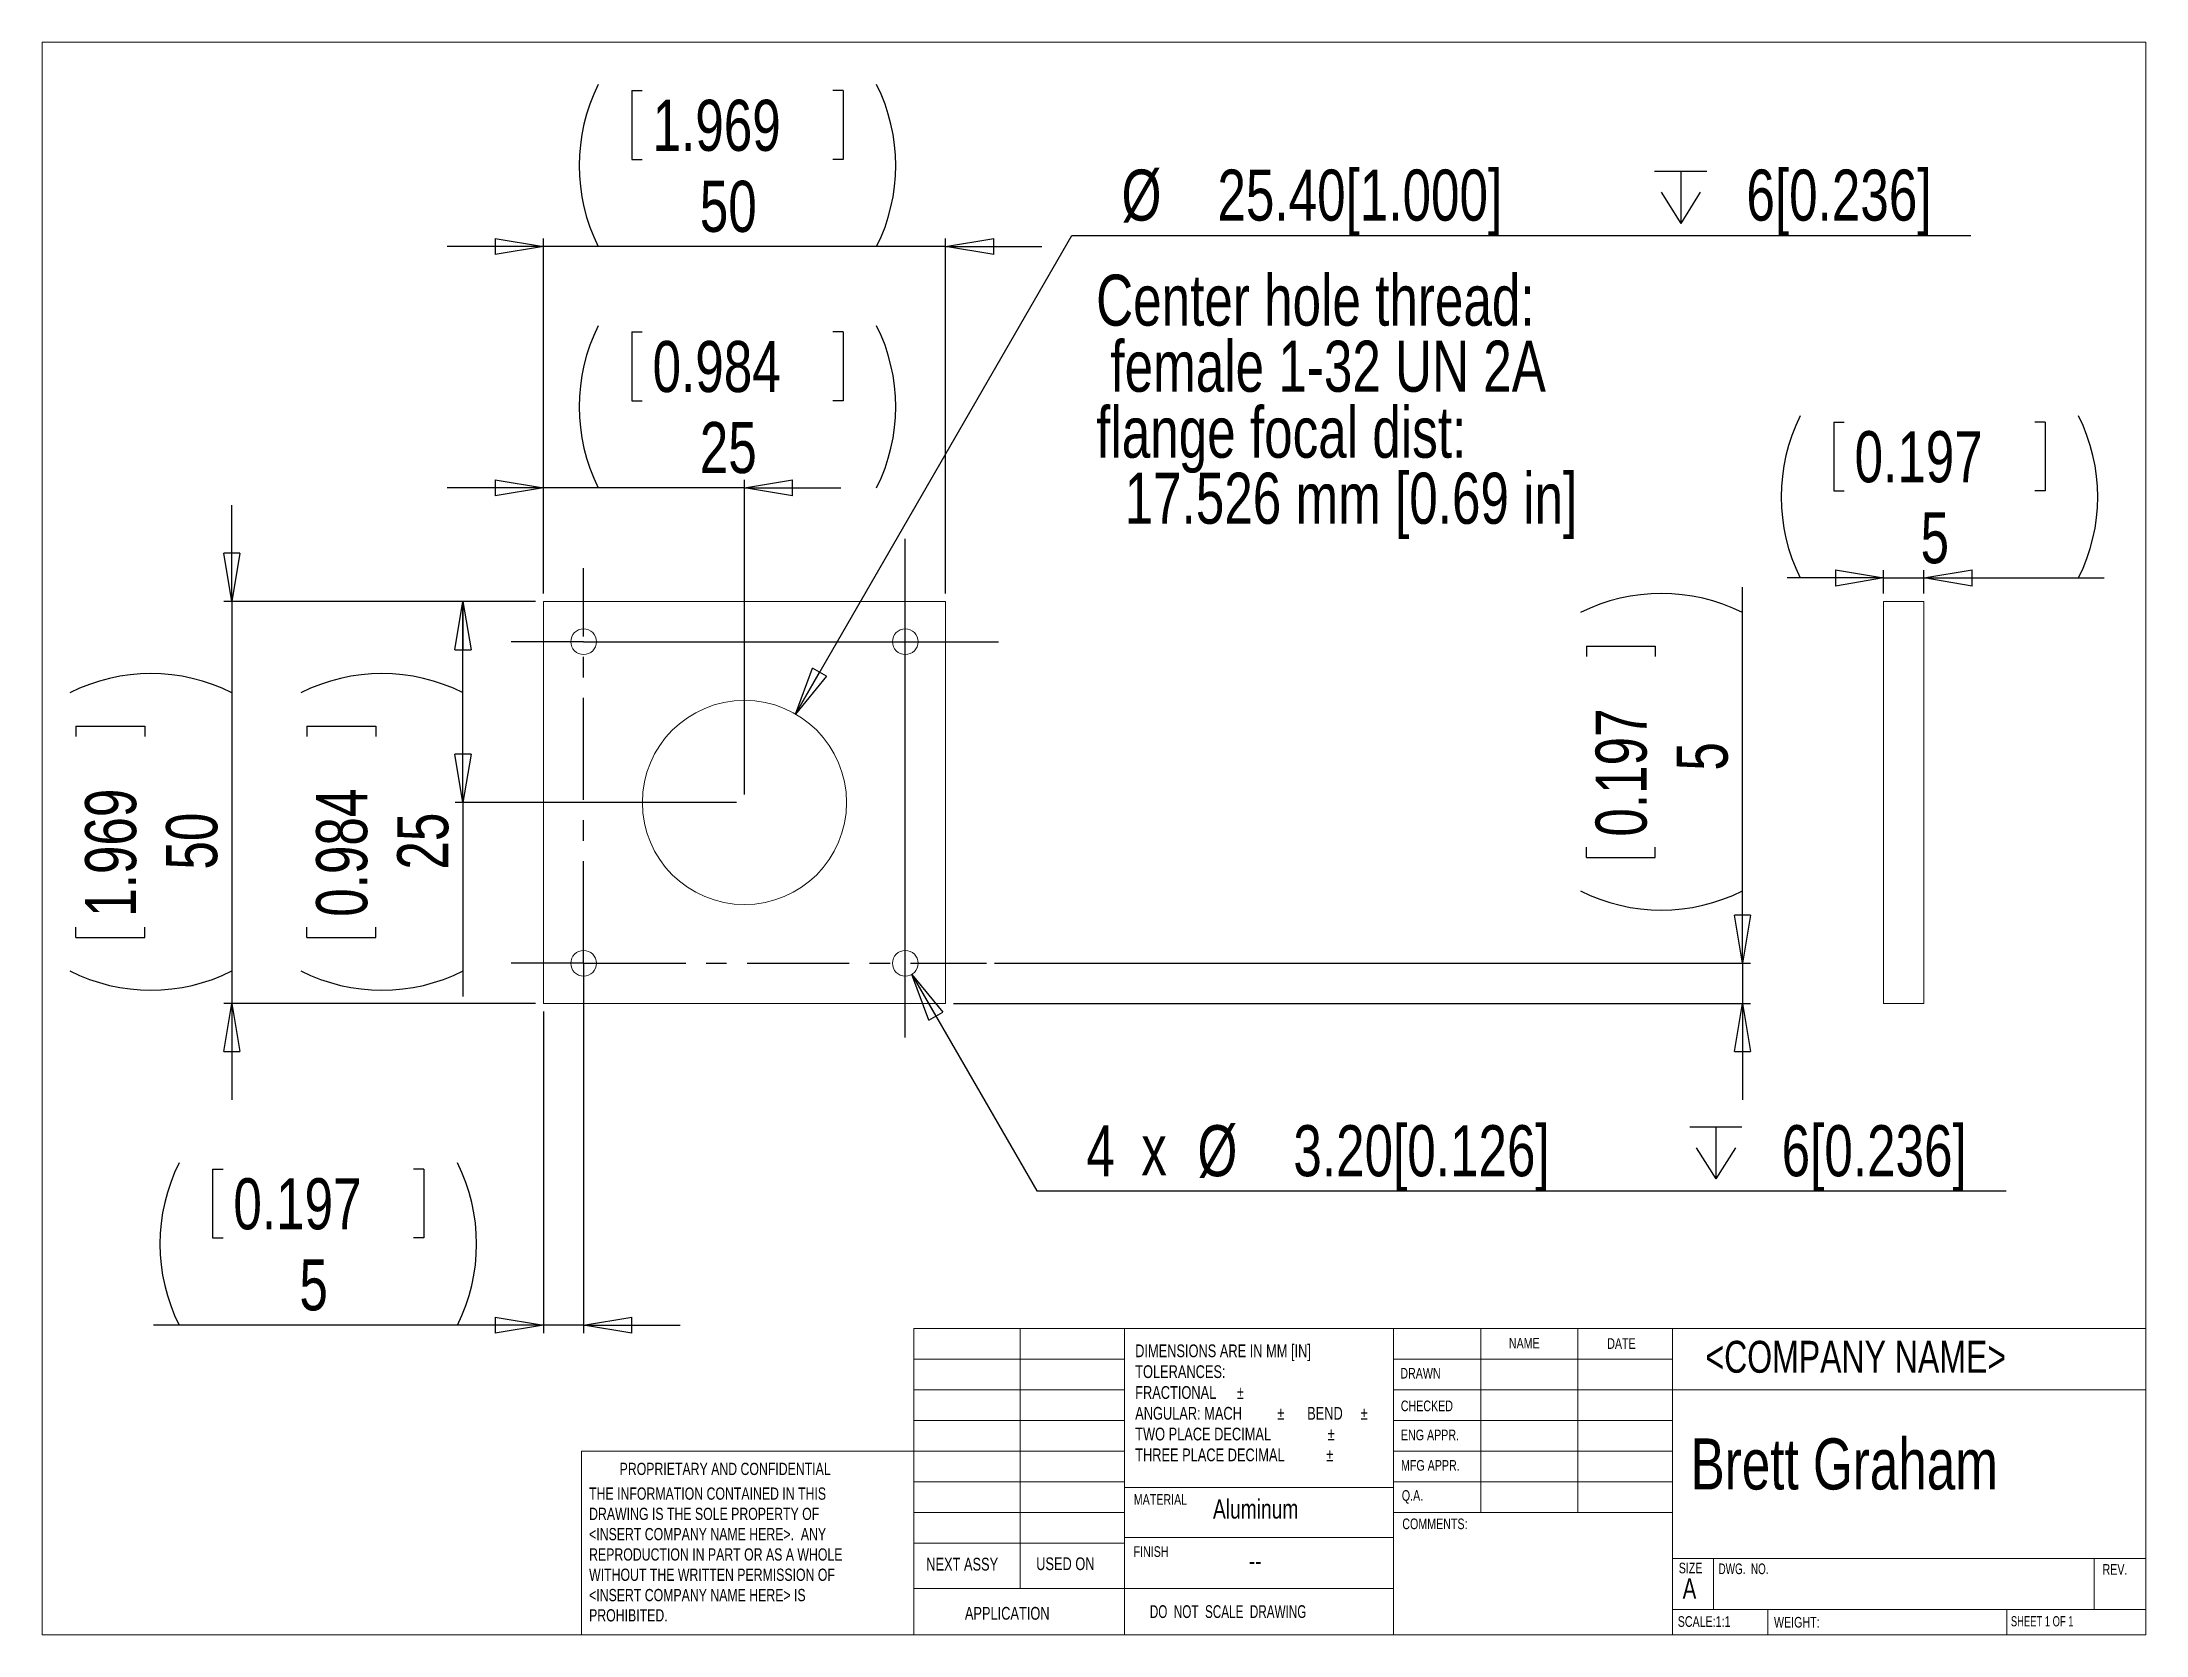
# Model space of a CAD drawing. Header units: millimetres. Extents: x 8 to 270, y 10 to 208.
import ezdxf

# ---------------------------------------------------------------- set-up
doc = ezdxf.new("R2010")
doc.units = ezdxf.units.MM
doc.linetypes.add('CENTERX2', pattern=[20.32, 12.7, -2.54, 2.54, -2.54])
doc.layers.add('FORMAT', color=7, linetype='Continuous')
doc.styles.add('SLDTEXTSTYLE0', font='TXT', dxfattribs={"width": 0.75})
doc.styles.add('SLDTEXTSTYLE1', font='TXT', dxfattribs={"width": 0.694444})
doc.styles.add('SLDTEXTSTYLE2', font='TXT', dxfattribs={"width": 0.684783})
doc.styles.add('SLDTEXTSTYLE3', font='TXT', dxfattribs={"width": 0.6875})
doc.dimstyles.new('SLDDIMSTYLE0', dxfattribs={"dimtxt": 6.35, "dimasz": 5.9944, "dimexe": 0, "dimexo": 0.0625, "dimgap": 1.5875, "dimtad": 1, "dimtoh": 1, "dimrnd": 1e-09, "dimzin": 12, "dimdsep": 46, "dimtxsty": 'SLDTEXTSTYLE0', "dimblk1": 'CLOSED', "dimblk2": 'CLOSED', "dimsah": 1, "dimcen": 0.09, "dimadec": 0, "dimazin": 0, "dimtfac": 1, "dimtofl": 0, "dimtmove": 0, "dimatfit": 3, "dimldrblk": 'CLOSED', "dimfxl": 1, "dimtolj": 1, "dimtzin": 12, "dimarcsym": 0})
doc.dimstyles.new('SLDDIMSTYLE1', dxfattribs={"dimtxt": 6.35, "dimasz": 5.9944, "dimexe": 0, "dimexo": 0.0625, "dimgap": 1.5875, "dimtad": 0, "dimtih": 1, "dimtoh": 1, "dimrnd": 1e-09, "dimzin": 4, "dimdsep": 46, "dimtxsty": 'SLDTEXTSTYLE0', "dimblk1": 'CLOSED', "dimblk2": 'CLOSED', "dimsah": 1, "dimcen": 0.09, "dimadec": 0, "dimazin": 0, "dimtfac": 1, "dimtofl": 0, "dimtmove": 0, "dimatfit": 3, "dimldrblk": 'CLOSED', "dimfxl": 1, "dimtolj": 1, "dimtzin": 12, "dimarcsym": 0})
doc.dimstyles.new('SLDDIMSTYLE2', dxfattribs={"dimtxt": 6.35, "dimasz": 5.9944, "dimexe": 0, "dimexo": 0.0625, "dimgap": 1.5875, "dimtad": 1, "dimtoh": 1, "dimrnd": 1e-09, "dimzin": 12, "dimdsep": 46, "dimtxsty": 'SLDTEXTSTYLE0', "dimblk1": 'CLOSED', "dimblk2": 'CLOSED', "dimsah": 1, "dimcen": 0.09, "dimadec": 0, "dimazin": 0, "dimtfac": 1, "dimtofl": 0, "dimtmove": 0, "dimatfit": 3, "dimldrblk": 'CLOSED', "dimfxl": 1, "dimtolj": 1, "dimtzin": 12, "dimarcsym": 0})
doc.dimstyles.new('SLDDIMSTYLE3', dxfattribs={"dimtxt": 6.35, "dimasz": 5.9944, "dimexe": 0, "dimexo": 0.0625, "dimgap": 1.5875, "dimtad": 0, "dimtih": 1, "dimtoh": 1, "dimdec": 0, "dimrnd": 1e-09, "dimzin": 12, "dimdsep": 46, "dimtxsty": 'SLDTEXTSTYLE0', "dimblk1": 'CLOSED', "dimblk2": 'CLOSED', "dimsah": 1, "dimcen": 0.09, "dimadec": 0, "dimazin": 0, "dimtfac": 1, "dimtofl": 0, "dimtmove": 0, "dimatfit": 3, "dimldrblk": 'CLOSED', "dimfxl": 1, "dimtolj": 1, "dimtzin": 12, "dimarcsym": 0})

# ---------------------------------------------------------------- blocks, each defined once
blk = doc.blocks.new('SW_NOTE_0')
at = {"layer": 'FORMAT', "color": 0, "char_height": 6.35, "attachment_point": 1, "style": 'SLDTEXTSTYLE0'}
for s, insert in [('Center hole thread:', (0, 8.19)), (' female 1-32 UN 2A', (0, -0.03)), ('flange focal dist:', (0, -8.24)), ('  17.526 mm [0.69 in]', (0, -16.45))]:
    blk.add_mtext(s, dxfattribs=dict(at, insert=insert))
blk = doc.blocks.new('SW_NOTE_1')
at = {"color": 0, "linetype": 'Continuous', "lineweight": 0, "attachment_point": 1, "style": 'SLDTEXTSTYLE0'}
for s, insert, char_height in [('DIMENSIONS ARE IN MM [IN]', (0, 2.05), 1.5875), ('TOLERANCES:', (0, -0.54), 1.5875), ('FRACTIONAL', (0, -3.13), 1.587), ('%%p', (12.64, -3.13), 1.587), ('ANGULAR: MACH', (0, -5.72), 1.5875), ('%%p', (17.67, -5.72), 1.587), ('     BEND ', (19.18, -5.72), 1.587), ('%%p', (28.03, -5.72), 1.587), ('TWO PLACE DECIMAL    ', (0, -8.3), 1.5875), ('%%p', (23.92, -8.3), 1.587), ('THREE PLACE DECIMAL  ', (0, -10.89), 1.5875), ('%%p', (23.78, -10.89), 1.587)]:
    blk.add_mtext(s, dxfattribs=dict(at, insert=insert, char_height=char_height))
blk = doc.blocks.new('SW_NOTE_2')
at = {"color": 0, "linetype": 'Continuous', "lineweight": 0, "char_height": 1.524, "attachment_point": 1, "style": 'SLDTEXTSTYLE0'}
for s, insert in [('THE INFORMATION CONTAINED IN THIS', (0, 1.96)), ('DRAWING IS THE SOLE PROPERTY OF', (0, -0.56)), ('<INSERT COMPANY NAME HERE>.  ANY ', (0, -3.08)), ('REPRODUCTION IN PART OR AS A WHOLE', (0, -5.61)), ('WITHOUT THE WRITTEN PERMISSION OF', (0, -8.13)), ('<INSERT COMPANY NAME HERE> IS ', (0, -10.66)), ('PROHIBITED.', (0, -13.18))]:
    blk.add_mtext(s, dxfattribs=dict(at, insert=insert))
blk = doc.blocks.new('_CLOSED')
at = {"color": 0, "linetype": 'ByBlock', "lineweight": -2}
for p, q in [((-1, 0.166667), (0, 0)), ((-1, 0.166667), (-1, -0.166667)), ((0, 0), (-1, -0.166667)), ((0, 0), (-1, 0))]:
    blk.add_line(p, q, dxfattribs=at)
blk = doc.blocks.new('*D5')
at = {"layer": 'FORMAT'}
for p, q in [((81.72, 202.04), (81.72, 193.47)), ((81.72, 202.04), (83.01, 202.04)), ((107.99, 202.04), (106.7, 202.04)), ((107.99, 202.04), (107.99, 193.47)), ((81.72, 193.47), (83.01, 193.47)), ((107.99, 193.47), (106.7, 193.47)), ((70.72, 139.49), (70.72, 183.63)), ((120.72, 139.49), (120.72, 183.63)), ((70.72, 182.64), (58.74, 182.64)), ((120.72, 182.64), (70.72, 182.64)), ((120.72, 182.64), (132.71, 182.64))]:
    blk.add_line(p, q, dxfattribs=at)
for centre, start, end in [((97.71, 192.72), 153.4349, 206.5651), ((92, 192.72), 333.4349, 26.5651)]:
    blk.add_arc(centre, 22.54, start, end, dxfattribs=at)
at = {"layer": 'FORMAT', "xscale": 5.9944, "yscale": 5.9944}
for p, rotation in [((70.72, 182.64, -2.4), 360), ((120.72, 182.64, -2.4), 180)]:
    blk.add_blockref('_CLOSED', p, dxfattribs=dict(at, rotation=rotation))
at = {"layer": 'FORMAT', "char_height": 6.35, "attachment_point": 1, "style": 'SLDTEXTSTYLE0'}
for s, insert in [('1.969', (84.3, 200.9)), ('50', (90.17, 190.82))]:
    blk.add_mtext(s, dxfattribs=dict(at, insert=insert))
blk = doc.blocks.new('*D6')
at = {"layer": 'FORMAT'}
for p, q in [((31.99, 138.5), (31.99, 150.49)), ((69.73, 138.5), (31, 138.5)), ((31.99, 138.5), (31.99, 88.5)), ((12.59, 122.98), (21.16, 122.98)), ((12.59, 122.98), (12.59, 121.69)), ((21.16, 122.98), (21.16, 121.69)), ((12.59, 96.71), (12.59, 97.99)), ((21.16, 96.71), (21.16, 97.99)), ((12.59, 96.71), (21.16, 96.71)), ((69.73, 88.5), (31, 88.5)), ((31.99, 88.5), (31.99, 76.51))]:
    blk.add_line(p, q, dxfattribs=at)
for centre, start, end in [((21.91, 106.99), 63.4349, 116.5651), ((21.91, 112.7), 243.4349, 296.5651)]:
    blk.add_arc(centre, 22.54, start, end, dxfattribs=at)
at = {"layer": 'FORMAT', "xscale": 5.9944, "yscale": 5.9944}
for p, rotation in [((31.99, 138.5, -2.4), 270), ((31.99, 88.5, -2.4), 90)]:
    blk.add_blockref('_CLOSED', p, dxfattribs=dict(at, rotation=rotation))
at = {"layer": 'FORMAT', "char_height": 6.35, "attachment_point": 1, "rotation": 90, "style": 'SLDTEXTSTYLE0'}
for s, insert in [('1.969', (13.73, 99.28)), ('50', (23.81, 105.15))]:
    blk.add_mtext(s, dxfattribs=dict(at, insert=insert))
blk = doc.blocks.new('*D7')
at = {"layer": 'FORMAT'}
for p, q in [((219.83, 93.5), (219.83, 140.28)), ((200.42, 132.94), (208.99, 132.94)), ((200.42, 132.94), (200.42, 131.65)), ((208.99, 132.94), (208.99, 131.65)), ((200.42, 106.67), (200.42, 107.96)), ((208.99, 106.67), (208.99, 107.96)), ((200.42, 106.67), (208.99, 106.67)), ((126.82, 93.5), (220.82, 93.5)), ((219.83, 93.5), (219.83, 88.5)), ((121.71, 88.5), (220.82, 88.5)), ((219.83, 88.5), (219.83, 76.51))]:
    blk.add_line(p, q, dxfattribs=at)
for centre, start, end in [((209.75, 116.95), 63.4349, 116.5651), ((209.75, 122.66), 243.4349, 296.5651)]:
    blk.add_arc(centre, 22.54, start, end, dxfattribs=at)
at = {"layer": 'FORMAT', "xscale": 5.9944, "yscale": 5.9944}
for p, rotation in [((219.83, 93.5, -2.4), 270), ((219.83, 88.5, -2.4), 90)]:
    blk.add_blockref('_CLOSED', p, dxfattribs=dict(at, rotation=rotation))
at = {"layer": 'FORMAT', "char_height": 6.35, "attachment_point": 1, "rotation": 90, "style": 'SLDTEXTSTYLE0'}
for s, insert in [('0.197', (201.56, 109.25)), ('5', (211.64, 117.46))]:
    blk.add_mtext(s, dxfattribs=dict(at, insert=insert))
blk = doc.blocks.new('*D8')
at = {"layer": 'FORMAT'}
for p, q in [((75.72, 92.51), (75.72, 47.51)), ((70.72, 87.51), (70.72, 47.51)), ((29.59, 67.9), (29.59, 59.33)), ((29.59, 67.9), (30.88, 67.9)), ((55.86, 67.9), (54.57, 67.9)), ((55.86, 67.9), (55.86, 59.33)), ((29.59, 59.33), (30.88, 59.33)), ((55.86, 59.33), (54.57, 59.33)), ((70.72, 48.5), (22.25, 48.5)), ((75.72, 48.5), (70.72, 48.5)), ((75.72, 48.5), (87.71, 48.5))]:
    blk.add_line(p, q, dxfattribs=at)
for centre, start, end in [((45.58, 58.58), 153.4349, 206.5651), ((39.87, 58.58), 333.4349, 26.5651)]:
    blk.add_arc(centre, 22.54, start, end, dxfattribs=at)
at = {"layer": 'FORMAT', "xscale": 5.9944, "yscale": 5.9944}
for p, rotation in [((70.72, 48.5, -2.4), 360), ((75.72, 48.5, -2.4), 180)]:
    blk.add_blockref('_CLOSED', p, dxfattribs=dict(at, rotation=rotation))
at = {"layer": 'FORMAT', "char_height": 6.35, "attachment_point": 1, "style": 'SLDTEXTSTYLE0'}
for s, insert in [('0.197', (32.17, 66.76)), ('5', (40.38, 56.68))]:
    blk.add_mtext(s, dxfattribs=dict(at, insert=insert))
blk = doc.blocks.new('SW_SYMBOL_HOLE_DEPTH')
at = {"layer": 'FORMAT', "color": 0}
for p, q in [((0, 875), (800, 875)), ((400, 875), (400, 75)), ((100, 555), (400, 75)), ((700, 555), (400, 75))]:
    blk.add_line(p, q, dxfattribs=at)
blk = doc.blocks.new('*D9')
at = {"layer": 'FORMAT'}
for p, q in [((102.07, 124.5), (136.45, 184.03)), ((136.45, 184.03), (248.23, 184.03))]:
    blk.add_line(p, q, dxfattribs=at)
at = {"layer": 'FORMAT', "xscale": 0.0081111328, "yscale": 0.0081111328, "zscale": 0.0081111328}
blk.add_blockref('SW_SYMBOL_HOLE_DEPTH', (208.9, 184.91), dxfattribs=at)
at = {"layer": 'FORMAT', "xscale": 5.9944, "yscale": 5.9944, "rotation": 240.0006079555}
blk.add_blockref('_CLOSED', (102.07, 124.5, -2.4), dxfattribs=at)
at = {"layer": 'FORMAT', "char_height": 6.35, "attachment_point": 1, "style": 'SLDTEXTSTYLE0'}
for s, insert in [('%%c', (142.62, 192.22)), ('25.40[1.000]', (154.54, 192.22)), ('6[0.236]', (220.32, 192.22))]:
    blk.add_mtext(s, dxfattribs=dict(at, insert=insert))
blk = doc.blocks.new('*D11')
at = {"layer": 'FORMAT'}
for p, q in [((69.73, 138.5), (59.73, 138.5)), ((60.72, 113.5), (60.72, 138.5)), ((41.32, 122.98), (49.89, 122.98)), ((41.32, 122.98), (41.32, 121.69)), ((49.89, 122.98), (49.89, 121.69)), ((94.73, 113.5), (59.73, 113.5)), ((60.72, 113.5), (60.72, 89.37)), ((41.32, 96.71), (41.32, 97.99)), ((49.89, 96.71), (49.89, 97.99)), ((41.32, 96.71), (49.89, 96.71))]:
    blk.add_line(p, q, dxfattribs=at)
for centre, start, end in [((50.65, 106.99), 63.4349, 116.5651), ((50.65, 112.7), 243.4349, 296.5651)]:
    blk.add_arc(centre, 22.54, start, end, dxfattribs=at)
at = {"layer": 'FORMAT', "xscale": 5.9944, "yscale": 5.9944}
for p, rotation in [((60.72, 138.5, -2.4), 90), ((60.72, 113.5, -2.4), 270)]:
    blk.add_blockref('_CLOSED', p, dxfattribs=dict(at, rotation=rotation))
at = {"layer": 'FORMAT', "char_height": 6.35, "attachment_point": 1, "rotation": 90, "style": 'SLDTEXTSTYLE0'}
for s, insert in [('0.984', (42.46, 99.28)), ('25', (52.54, 105.15))]:
    blk.add_mtext(s, dxfattribs=dict(at, insert=insert))
blk = doc.blocks.new('*D12')
at = {"layer": 'FORMAT'}
for p, q in [((81.72, 172.04), (81.72, 163.47)), ((81.72, 172.04), (83.01, 172.04)), ((107.99, 172.04), (106.7, 172.04)), ((107.99, 172.04), (107.99, 163.47)), ((81.72, 163.47), (83.01, 163.47)), ((107.99, 163.47), (106.7, 163.47)), ((70.72, 152.64), (58.74, 152.64)), ((70.72, 139.49), (70.72, 153.63)), ((95.72, 152.64), (70.72, 152.64)), ((95.72, 114.49), (95.72, 153.63)), ((95.72, 152.64), (107.71, 152.64))]:
    blk.add_line(p, q, dxfattribs=at)
for centre, start, end in [((97.71, 162.72), 153.4349, 206.5651), ((92, 162.72), 333.4349, 26.5651)]:
    blk.add_arc(centre, 22.54, start, end, dxfattribs=at)
at = {"layer": 'FORMAT', "xscale": 5.9944, "yscale": 5.9944}
for p, rotation in [((70.72, 152.64, -2.4), 360), ((95.72, 152.64, -2.4), 180)]:
    blk.add_blockref('_CLOSED', p, dxfattribs=dict(at, rotation=rotation))
at = {"layer": 'FORMAT', "char_height": 6.35, "attachment_point": 1, "style": 'SLDTEXTSTYLE0'}
for s, insert in [('0.984', (84.3, 170.9)), ('25', (90.17, 160.82))]:
    blk.add_mtext(s, dxfattribs=dict(at, insert=insert))
blk = doc.blocks.new('*D13')
at = {"layer": 'FORMAT'}
for p, q in [((116.52, 92.11), (132.07, 65.18)), ((132.07, 65.18), (252.61, 65.18))]:
    blk.add_line(p, q, dxfattribs=at)
at = {"layer": 'FORMAT', "xscale": 5.9944, "yscale": 5.9944, "rotation": 119.9849395975}
blk.add_blockref('_CLOSED', (116.52, 92.11, -2.4), dxfattribs=at)
at = {"layer": 'FORMAT', "xscale": 0.0081111328, "yscale": 0.0081111328, "zscale": 0.0081111328}
blk.add_blockref('SW_SYMBOL_HOLE_DEPTH', (213.28, 66.06), dxfattribs=at)
at = {"layer": 'FORMAT', "char_height": 6.35, "attachment_point": 1, "style": 'SLDTEXTSTYLE0'}
for s, insert in [('4', (138.24, 73.36)), ('%%c', (152.06, 73.36)), ('3.20[0.126]', (163.98, 73.36)), ('6[0.236]', (224.7, 73.36)), (' x ', (143.3, 73.46))]:
    blk.add_mtext(s, dxfattribs=dict(at, insert=insert))
blk = doc.blocks.new('*D14')
at = {"layer": 'FORMAT'}
for p, q in [((231.19, 160.82), (231.19, 152.25)), ((231.19, 160.82), (232.48, 160.82)), ((257.46, 160.82), (256.18, 160.82)), ((257.46, 160.82), (257.46, 152.25)), ((231.19, 152.25), (232.48, 152.25)), ((257.46, 152.25), (256.18, 152.25)), ((237.38, 141.42), (225.39, 141.42)), ((237.38, 139.49), (237.38, 142.41)), ((237.38, 141.42), (242.38, 141.42)), ((242.38, 139.49), (242.38, 142.41)), ((242.38, 141.42), (264.8, 141.42))]:
    blk.add_line(p, q, dxfattribs=at)
for centre, start, end in [((247.18, 151.5), 153.4349, 206.5651), ((241.47, 151.5), 333.4349, 26.5651)]:
    blk.add_arc(centre, 22.54, start, end, dxfattribs=at)
at = {"layer": 'FORMAT', "xscale": 5.9944, "yscale": 5.9944}
for p, rotation in [((237.38, 141.42, 0.1), 360), ((242.38, 141.42, 0.1), 180)]:
    blk.add_blockref('_CLOSED', p, dxfattribs=dict(at, rotation=rotation))
at = {"layer": 'FORMAT', "char_height": 6.35, "attachment_point": 1, "style": 'SLDTEXTSTYLE0'}
for s, insert in [('0.197', (233.77, 159.68)), ('5', (241.98, 149.6))]:
    blk.add_mtext(s, dxfattribs=dict(at, insert=insert))

msp = doc.modelspace()

# ---------------------------------------------------------------- linework, layer by layer
at = {"color": 8, "linetype": 'Continuous', "lineweight": 0}
for p, q in [((8.38, 208.079), (270, 208.079)), ((8.38, 208.079), (8.38, 9.959)), ((270, 9.959), (270, 208.079)), ((116.775, 9.959), (116.775, 48.059)), ((116.775, 48.059), (143, 48.059)), ((130.027, 48.059), (130.027, 15.736)), ((143, 9.959), (143, 48.059)), ((143, 48.059), (270, 48.059)), ((176.452, 48.059), (176.452, 9.959)), ((187.285, 48.059), (187.285, 25.199)), ((199.377, 48.059), (199.377, 25.199)), ((211.114, 48.059), (211.114, 9.959)), ((116.775, 44.249), (143, 44.249)), ((176.452, 44.249), (211.114, 44.249)), ((116.775, 40.439), (143, 40.439)), ((176.452, 40.439), (270, 40.439)), ((116.775, 36.629), (143, 36.629)), ((176.452, 36.629), (211.114, 36.629)), ((116.775, 32.819), (75.44, 32.819)), ((75.44, 32.819), (75.44, 9.959)), ((116.775, 32.819), (143, 32.819)), ((176.452, 32.819), (211.114, 32.819)), ((116.775, 29.009), (143, 29.009)), ((176.452, 29.009), (211.114, 29.009)), ((176.452, 28.314), (143, 28.314)), ((116.775, 25.199), (143, 25.199)), ((176.452, 25.199), (211.114, 25.199)), ((116.775, 21.389), (143, 21.389)), ((143, 22.086), (176.452, 22.086)), ((211.114, 19.484), (270, 19.484)), ((216.212, 19.484), (216.212, 13.134)), ((263.57, 19.484), (263.57, 13.134)), ((143, 15.736), (116.775, 15.736)), ((143, 15.736), (176.452, 15.736)), ((211.114, 13.134), (270, 13.134)), ((222.99, 13.134), (222.99, 9.959)), ((252.694, 13.134), (252.694, 9.959)), ((270, 9.959), (8.38, 9.959))]:
    msp.add_line(p, q, dxfattribs=at)
at = {"color": 7, "linetype": 'CENTERX2'}
for q in [(75.724, 142.639), (125.826, 93.499)]:
    msp.add_line((75.724, 93.499), q, dxfattribs=at)
at = {"color": 7, "linetype": 'Continuous', "lineweight": 15}
for p, q in [((70.724, 138.499), (70.724, 88.499)), ((120.724, 138.499), (70.724, 138.499)), ((120.724, 88.499), (120.724, 138.499)), ((237.38, 88.499), (237.38, 138.499)), ((237.38, 138.499), (242.38, 138.499)), ((242.38, 88.499), (242.38, 138.499)), ((70.724, 88.499), (120.724, 88.499)), ((237.38, 88.499), (242.38, 88.499))]:
    msp.add_line(p, q, dxfattribs=at)
for centre, radius in [((75.724, 133.499), 1.6), ((115.724, 133.499), 1.6), ((95.724, 113.499), 12.7), ((75.724, 93.499), 1.6), ((115.724, 93.499), 1.6)]:
    msp.add_circle(centre, radius, dxfattribs=at)
at = {"layer": 'FORMAT'}
for p, q in [((115.724, 84.267), (115.724, 146.284)), ((75.724, 133.499), (66.694, 133.499)), ((75.724, 133.499), (127.306, 133.499)), ((75.724, 93.499), (66.694, 93.499)), ((75.724, 93.499), (75.724, 84.267))]:
    msp.add_line(p, q, dxfattribs=at)

# ---------------------------------------------------------------- block references
at = {"color": 8, "linetype": 'Continuous', "lineweight": 0}
for name, p in [('SW_NOTE_1', (144.312, 44.039)), ('SW_NOTE_2', (76.405, 26.339))]:
    msp.add_blockref(name, p, dxfattribs=at)
at = {"layer": 'FORMAT'}
msp.add_blockref('SW_NOTE_0', (139.458, 170.966), dxfattribs=at)

# ---------------------------------------------------------------- texts
at = {"color": 8, "linetype": 'Continuous', "lineweight": 0, "attachment_point": 1}
for s, insert, char_height, style in [('NAME', (190.783, 46.911), 1.3229, 'SLDTEXTSTYLE0'), ('DATE', (203.011, 46.86), 1.3229, 'SLDTEXTSTYLE0'), ('<COMPANY NAME>', (215.225, 46.539), 3.96875, 'SLDTEXTSTYLE0'), ('DRAWN', (177.284, 43.166), 1.3229, 'SLDTEXTSTYLE0'), ('CHECKED', (177.345, 39.108), 1.3229, 'SLDTEXTSTYLE0'), ('ENG APPR.', (177.358, 35.491), 1.3229, 'SLDTEXTSTYLE0'), ('PROPRIETARY AND CONFIDENTIAL', (80.202, 31.372), 1.524, 'SLDTEXTSTYLE0'), ('MFG APPR.', (177.37, 31.709), 1.3229, 'SLDTEXTSTYLE0'), ('MATERIAL', (144.138, 27.469), 1.3229, 'SLDTEXTSTYLE0'), ('Aluminum', (153.988, 26.814), 2.3813, 'SLDTEXTSTYLE0'), ('Q.A.', (177.468, 27.966), 1.3229, 'SLDTEXTSTYLE0'), ('COMMENTS:', (177.53, 24.437), 1.3229, 'SLDTEXTSTYLE0'), ('FINISH', (144.108, 20.99), 1.3229, 'SLDTEXTSTYLE0'), ('NEXT ASSY', (118.333, 19.554), 1.5875, 'SLDTEXTSTYLE0'), ('USED ON', (132.002, 19.608), 1.5875, 'SLDTEXTSTYLE0'), ('--', (158.43, 20.377), 2.3813, 'SLDTEXTSTYLE0'), ('SIZE', (211.902, 18.948), 1.3229, 'SLDTEXTSTYLE0'), ('DWG.  NO.', (216.854, 18.844), 1.3229, 'SLDTEXTSTYLE1'), ('REV.', (264.605, 18.765), 1.3229, 'SLDTEXTSTYLE0'), ('A', (212.391, 16.996), 2.54, 'SLDTEXTSTYLE0'), ('APPLICATION', (123.137, 13.442), 1.5875, 'SLDTEXTSTYLE0'), ('DO  NOT  SCALE  DRAWING', (146.134, 13.653), 1.5875, 'SLDTEXTSTYLE2'), ('SCALE:1:1', (211.779, 12.288), 1.3229, 'SLDTEXTSTYLE0'), ('WEIGHT:', (223.748, 12.198), 1.3229, 'SLDTEXTSTYLE0'), ('SHEET 1 OF 1', (253.207, 12.293), 1.27, 'SLDTEXTSTYLE3')]:
    msp.add_mtext(s, dxfattribs=dict(at, insert=insert, char_height=char_height, style=style))
at = {"layer": 'FORMAT', "insert": (213.374, 34.399), "char_height": 6.35, "attachment_point": 1, "style": 'SLDTEXTSTYLE0'}
msp.add_mtext('Brett Graham', dxfattribs=at)

# ---------------------------------------------------------------- dimensions: what is measured, and where the dimension line sits
at = {"layer": 'FORMAT'}
for base, p1, p2, picture, middle in [((70.724, 182.639), (120.724, 138.499), (70.724, 138.499), '*D5', (94.857, 182.639)), ((70.724, 152.639), (95.724, 113.499), (70.724, 138.499), '*D12', (94.857, 152.639)), ((242.38, 141.419), (237.38, 138.499), (242.38, 138.499), '*D14', (244.329, 141.419)), ((70.724, 48.499), (75.724, 93.499), (70.724, 88.499), '*D8', (42.724, 48.499))]:
    dim = msp.add_linear_dim(base=base, p1=p1, p2=p2, text='(<>)', dimstyle='SLDDIMSTYLE0', dxfattribs=at)
    dim.commit()
    dim.dimension.update_dxf_attribs({"geometry": picture, "text_midpoint": middle, "dimtype": 160})
dim = msp.add_diameter_dim_2p(p1=(89.374, 102.501), p2=(102.074, 124.498), text='<> {\\fGDT;x} 6[0.236]\\P', dimstyle='SLDDIMSTYLE1', dxfattribs=at)
dim.commit()
dim.dimension.update_dxf_attribs({"geometry": '*D9', "text_midpoint": (193.837, 189.12), "dimtype": 163})
for base, p1, p2, dimstyle, picture, middle in [((31.991, 88.499), (70.724, 138.499), (70.724, 88.499), 'SLDDIMSTYLE0', '*D6', (31.991, 109.841)), ((219.826, 88.499), (125.826, 93.499), (120.724, 88.499), 'SLDDIMSTYLE0', '*D7', (219.826, 119.805)), ((60.724, 138.499), (95.724, 113.499), (70.724, 138.499), 'SLDDIMSTYLE2', '*D11', (60.724, 109.841))]:
    dim = msp.add_linear_dim(base=base, p1=p1, p2=p2, angle=90, text='(<>)', dimstyle=dimstyle, dxfattribs=at)
    dim.commit()
    dim.dimension.update_dxf_attribs({"geometry": picture, "text_midpoint": middle, "dimtype": 160})
dim = msp.add_diameter_dim_2p(p1=(114.525, 95.578), p2=(116.524, 92.113), text='<> x %%c 3.20[0.126] {\\fGDT;x} 6[0.236]\\P', dimstyle='SLDDIMSTYLE3', override={"dimpost": '<>'}, dxfattribs=at)
dim.commit()
dim.dimension.update_dxf_attribs({"geometry": '*D13', "text_midpoint": (193.837, 70.264), "dimtype": 163})

doc.saveas('drawing.dxf')
